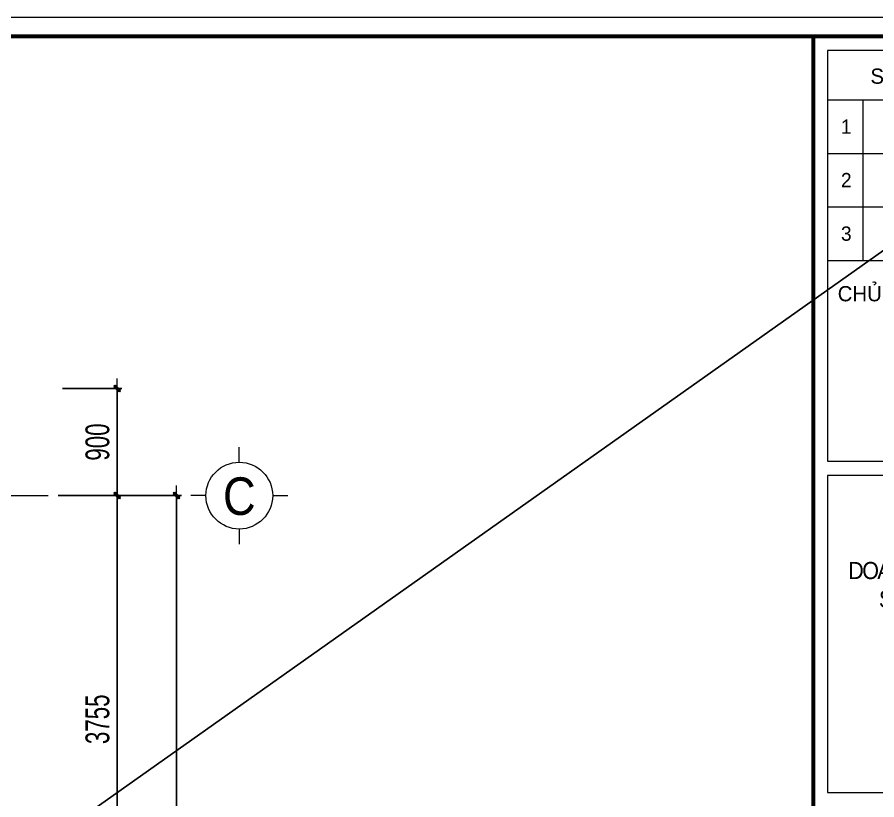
# Model space of a CAD drawing. Header units: millimetres. Extents: x -295047 to 263296, y -724756 to -308748.
# Drawn here: x 85250 to 92470, y -351176 to -344605 of the extents above; entities that cross this region are included whole.
import ezdxf
from ezdxf.enums import TextEntityAlignment as Align

# ---------------------------------------------------------------- set-up
doc = ezdxf.new("R2010")
doc.units = ezdxf.units.MM
doc.header["$MEASUREMENT"] = 0
doc.header["$PDMODE"] = 32
doc.linetypes.add('CENTERX2', pattern=[4, 2.5, -0.5, 0.5, -0.5])
doc.linetypes.add('DASHDOT', pattern=[1, 0.5, -0.25, 0, -0.25])
doc.layers.get('Defpoints').update_dxf_attribs({"color": 1})
for name, color, linetype, lineweight in [('08. Net Text', 3, 'Continuous', 13), ('Khungten_LCDI', 7, 'Continuous', 5), ('LC Dim', 8, 'Continuous', 18), ('LC ISO', 153, 'Continuous', 13), ('LC Net manh', 219, 'Continuous', 5), ('LC Net thay', 7, 'Continuous', 25), ('LC Net truc', 79, 'DASHDOT', 13), ('LC Text1', 3, 'Continuous', 20)]:
    doc.layers.add(name, color=color, linetype=linetype, lineweight=lineweight)
doc.layers.add('KCS_Plotter', color=11, linetype='Continuous', plot=False)
doc.styles.add('HOATBIF', font='hoatbif.shx', dxfattribs={"width": 0.7})
doc.styles.add('Khungten', font='VHAVAN.TTF', dxfattribs={"width": 0.9, "height": 5000})
doc.styles.add('LC 1', font='VHAVANB.TTF')
doc.styles.add('Text Khung Ten', font='VHAVAN.TTF')
doc.styles.add('Title', font='VHBLACK.TTF', dxfattribs={"width": 0.8})
doc.dimstyles.new('DIM CHUAN', dxfattribs={"dimscale": 60, "dimtxt": 2.5, "dimasz": 0.35, "dimexe": 0.5, "dimexo": 0, "dimgap": 0.8, "dimtad": 1, "dimdec": 0, "dimzin": 0, "dimdsep": 46, "dimtxsty": 'HOATBIF', "dimblk1": 'DOT', "dimblk2": 'DOT', "dimsah": 1, "dimcen": -1, "dimdle": 1, "dimclrd": 256, "dimclre": 256, "dimclrt": 4, "dimadec": 3, "dimazin": 2, "dimtfac": 0.333333, "dimtdec": 0, "dimtix": 1, "dimtmove": 2, "dimatfit": 3, "dimldrblk": 'DOT', "dimfxl": 1, "dimtvp": 0.833333, "dimtolj": 1, "dimtzin": 0, "dimarcsym": 0})

# ---------------------------------------------------------------- blocks, each defined once
blk = doc.blocks.new('DOT')
at = {"layer": 'LC Dim'}
blk.add_line((-3, 0), (3, 0), dxfattribs=at)
at = {"layer": 'LC Dim', "color": 4}
blk.add_line((-1, -1), (1, 1), dxfattribs=at)
blk.add_lwpolyline([(0.5, 1), (-1, -0.5), (-0.5, -1), (1, 0.5)], close=True, dxfattribs=at)
blk = doc.blocks.new('*D969')
at = {"layer": 'Defpoints', "color": 0, "ltscale": 2, "transparency": 16777216}
for p in [(85629, -348622.4), (86588.7, -348622.4), (85629, -356122.4)]:
    blk.add_point(p, dxfattribs=at)
at = {"layer": 'LC Dim', "lineweight": -2, "ltscale": 2, "transparency": 16777216}
for p, q in [((85629, -348622.4), (86628.7, -348622.4)), ((86588.7, -356094.4), (86588.7, -348650.4)), ((85629, -356122.4), (86628.7, -356122.4))]:
    blk.add_line(p, q, dxfattribs=at)
at = {"layer": 'LC Dim', "lineweight": -2, "ltscale": 2, "transparency": 16777216, "xscale": 28, "yscale": 28, "zscale": 28}
for p, rotation in [((86588.7, -348622.4), 90), ((86588.7, -356122.4), 270)]:
    blk.add_blockref('DOT', p, dxfattribs=dict(at, rotation=rotation))
at = {"layer": 'LC Dim', "color": 4, "ltscale": 2, "transparency": 16777216, "insert": (86424.7, -352372.4), "char_height": 200, "attachment_point": 5, "rotation": 90, "style": 'HOATBIF'}
blk.add_mtext('\\A1;7500', dxfattribs=at)
blk = doc.blocks.new('_Dot')
at = {"color": 0, "linetype": 'ByBlock', "lineweight": -2}
blk.add_line((-0.5, 0), (-1, 0), dxfattribs=at)
at = {"color": 0, "linetype": 'ByBlock', "const_width": 0.5}
blk.add_lwpolyline([(-0.25, 0, 1), (0.25, 0, 1)], format="xyb", close=True, dxfattribs=at)
blk = doc.blocks.new('TTRUC')
at = {"layer": 'LC ISO'}
for p, q in [((0, 6.95), (0, 10.13)), ((-6.95, 0), (-10.13, 0)), ((6.95, 0), (10.13, 0)), ((0, -6.95), (0, -10.13))]:
    blk.add_line(p, q, dxfattribs=at)
at = {"layer": 'LC Net manh'}
blk.add_circle((0, 0), 6.95, dxfattribs=at)
blk = doc.blocks.new('*D975')
at = {"layer": 'Defpoints', "color": 0, "ltscale": 2, "transparency": 16777216}
for p in [(85629, -348622.4), (86088.7, -348622.4), (85629, -352377.4)]:
    blk.add_point(p, dxfattribs=at)
at = {"layer": 'LC Dim', "lineweight": -2, "ltscale": 2, "transparency": 16777216}
for p, q in [((85629, -348622.4), (86128.7, -348622.4)), ((86088.7, -352349.4), (86088.7, -348650.4)), ((85629, -352377.4), (86128.7, -352377.4))]:
    blk.add_line(p, q, dxfattribs=at)
at = {"layer": 'LC Dim', "lineweight": -2, "ltscale": 2, "transparency": 16777216, "xscale": 28, "yscale": 28, "zscale": 28}
for p, rotation in [((86088.7, -348622.4), 90), ((86088.7, -352377.4), 270)]:
    blk.add_blockref('DOT', p, dxfattribs=dict(at, rotation=rotation))
at = {"layer": 'LC Dim', "color": 4, "ltscale": 2, "transparency": 16777216, "insert": (85924.7, -350499.9), "char_height": 200, "attachment_point": 5, "rotation": 90, "style": 'HOATBIF'}
blk.add_mtext('\\A1;3755', dxfattribs=at)
blk = doc.blocks.new('lcdi KC')
at = {"layer": 'Defpoints', "lineweight": 0}
blk.add_lwpolyline([(-1200, -14850), (-1200, 14850), (40800, 14850), (40800, -14850)], close=True, dxfattribs=at)
at = {"layer": 'Khungten_LCDI', "color": 5, "lineweight": 60}
blk.add_line((36600, 14650), (36600, -14650), dxfattribs=at)
at = {"layer": 'Khungten_LCDI', "color": 9, "lineweight": 15}
for p, q in [((36750, 13981.3), (40450, 13981.3)), ((37122.7, 13981.3), (37122.7, 12296.8)), ((36750, 13419.8), (40450, 13419.8)), ((36750, 12858.3), (40450, 12858.3)), ((36750, 12296.8), (40450, 12296.8))]:
    blk.add_line(p, q, dxfattribs=at)
at = {"layer": 'Khungten_LCDI', "color": 5, "lineweight": 60}
blk.add_lwpolyline([(0, -14650), (0, 14650), (40600, 14650), (40600, -14650)], close=True, dxfattribs=at)
at = {"layer": 'Khungten_LCDI', "color": 9, "lineweight": 15}
for points in [[(36750, 10190.4), (40450, 10190.4), (40450, 14500), (36750, 14500)], [(36750, 6711.5), (40450, 6711.5), (40450, 10040.4), (36750, 10040.4)]]:
    blk.add_lwpolyline(points, close=True, dxfattribs=at)
at = {"color": 7, "style": 'Khungten'}
for s, p in [('söa ®æi - modifications', (38600, 14151.5)), ('chñ ®Çu t\xad - project owner', (38565.6, 11868.2))]:
    blk.add_text(s, height=160, dxfattribs=at).set_placement(p, align=Align.CENTER)
at = {"color": 4, "insert": (38616.6, 8868.3), "char_height": 180, "width": 3461.975, "attachment_point": 5, "style": 'Khungten'}
blk.add_mtext('{\\f.VnArialH|b0|i0|c0|p34;\\W0.9;\\T0.9;doanh tr¹i c¸c ®¬n vÞ thuéc s\xad ®oµn 395/qu©n khu 3}', dxfattribs=at)
at = {"color": 7, "style": 'Khungten', "width": 0.8}
for tag, p in [('REVISION', (39498.8, -10746.3)), ('NGAYHT', (39546.1, -11609.4))]:
    blk.add_attdef(tag, text='', height=200, dxfattribs=at).set_placement(p, align=Align.CENTER)
at = {"layer": '08. Net Text', "color": 7, "style": 'Text Khung Ten'}
blk.add_text('1', height=150, dxfattribs=at).set_placement((36891.7, 13626.8))
at = {"layer": '08. Net Text', "color": 7, "ltscale": 2, "style": 'Text Khung Ten'}
for s, p in [('2', (36891.7, 13065.3)), ('3', (36891.7, 12503.8))]:
    blk.add_text(s, height=150, dxfattribs=at).set_placement(p)
at = {"layer": 'LC Text1', "style": 'Title', "width": 1.485915}
for tag, p, p2 in [('TENBANVE1', (36912.7, -8885.8), (40339.1, -8885.8)), ('TENBANVE2', (36912.7, -9562.5), (40339.1, -9562.5))]:
    blk.add_attdef(tag, text='', height=250, dxfattribs=at).set_placement(p, p2, align=Align.FIT)
at = {"layer": 'LC Text1', "style": 'Title', "width": 0.7}
blk.add_attdef('SOBANVE', text='', height=250, dxfattribs=at).set_placement((39562, -13896.2), align=Align.CENTER)
blk = doc.blocks.new('*D980')
at = {"layer": 'Defpoints', "color": 0, "ltscale": 2, "transparency": 16777216}
for p in [(85629, -347722.4), (85592.8, -348622.4), (86088.7, -348622.4)]:
    blk.add_point(p, dxfattribs=at)
at = {"layer": 'LC Dim', "lineweight": -2, "ltscale": 2, "transparency": 16777216}
for p, q in [((85629, -347722.4), (86128.7, -347722.4)), ((86088.7, -347750.4), (86088.7, -348594.4)), ((85592.8, -348622.4), (86128.7, -348622.4))]:
    blk.add_line(p, q, dxfattribs=at)
at = {"layer": 'LC Dim', "lineweight": -2, "ltscale": 2, "transparency": 16777216, "xscale": 28, "yscale": 28, "zscale": 28}
for p, rotation in [((86088.7, -347722.4), 90), ((86088.7, -348622.4), 270)]:
    blk.add_blockref('DOT', p, dxfattribs=dict(at, rotation=rotation))
at = {"layer": 'LC Dim', "color": 4, "ltscale": 2, "transparency": 16777216, "insert": (85924.7, -348172.4), "char_height": 200, "attachment_point": 5, "rotation": 90, "style": 'HOATBIF'}
blk.add_mtext('\\A1;900', dxfattribs=at)

msp = doc.modelspace()

# ---------------------------------------------------------------- linework, layer by layer
at = {"layer": 'KCS_Plotter', "ltscale": 2}
msp.add_line((61695.8, -368365.3), (95295.8, -344605.3), dxfattribs=at)
at = {"layer": 'LC Net truc', "linetype": 'CENTERX2', "ltscale": 200}
msp.add_line((69011.1, -348622.4), (85938.8, -348622.4), dxfattribs=at)

# ---------------------------------------------------------------- block references
at = {"layer": 'LC ISO', "xscale": 40.31376784078886, "yscale": 40.31376784078886, "zscale": 40.31376784078886}
msp.add_blockref('TTRUC', (87115.5, -348622.4), dxfattribs=at)
at = {"layer": 'LC Net thay', "xscale": 0.8, "yscale": 0.8, "zscale": 0.8}
msp.add_blockref('lcdi KC', (62655.8, -356485.3), dxfattribs=at)

# ---------------------------------------------------------------- texts
at = {"layer": 'LC Text1', "ltscale": 0.2, "style": 'LC 1', "width": 0.9}
msp.add_text('c', height=315.7, dxfattribs=at).set_placement((87115.5, -348879.2), align=Align.BOTTOM_CENTER)

# ---------------------------------------------------------------- dimensions: what is measured, and where the dimension line sits
at = {"layer": 'LC Dim', "ltscale": 2}
for base, p1, p2, picture, middle in [((86088.7, -348622.4), (85629, -347722.4), (85592.8, -348622.4), '*D980', (85924.7, -348172.4)), ((86588.7, -348622.4), (85629, -356122.4), (85629, -348622.4), '*D969', (86424.7, -352372.4)), ((86088.7, -348622.4), (85629, -352377.4), (85629, -348622.4), '*D975', (85924.7, -350499.9))]:
    dim = msp.add_linear_dim(base=base, p1=p1, p2=p2, angle=90, dimstyle='DIM CHUAN', override={"dimscale": 80}, dxfattribs=at)
    dim.commit()
    dim.dimension.update_dxf_attribs({"geometry": picture, "text_midpoint": middle})

doc.saveas('drawing.dxf')
